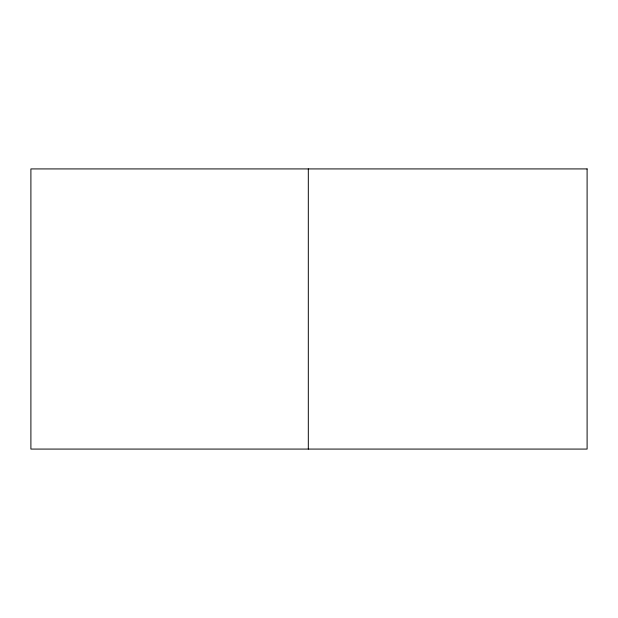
<?xml version="1.0" encoding="UTF-8"?>
<svg xmlns="http://www.w3.org/2000/svg" width="618" height="618" viewBox="0 0 618 618"><rect width="100%" height="100%" fill="white"/><g stroke="black" fill="none" stroke-linecap="round" stroke-linejoin="round"><path stroke-width="0.93" d="M308.312 168.923L308.312 449.077M587.1 168.923L30.9 168.923L30.9 449.077L587.1 449.077L587.1 168.923"/></g></svg>
